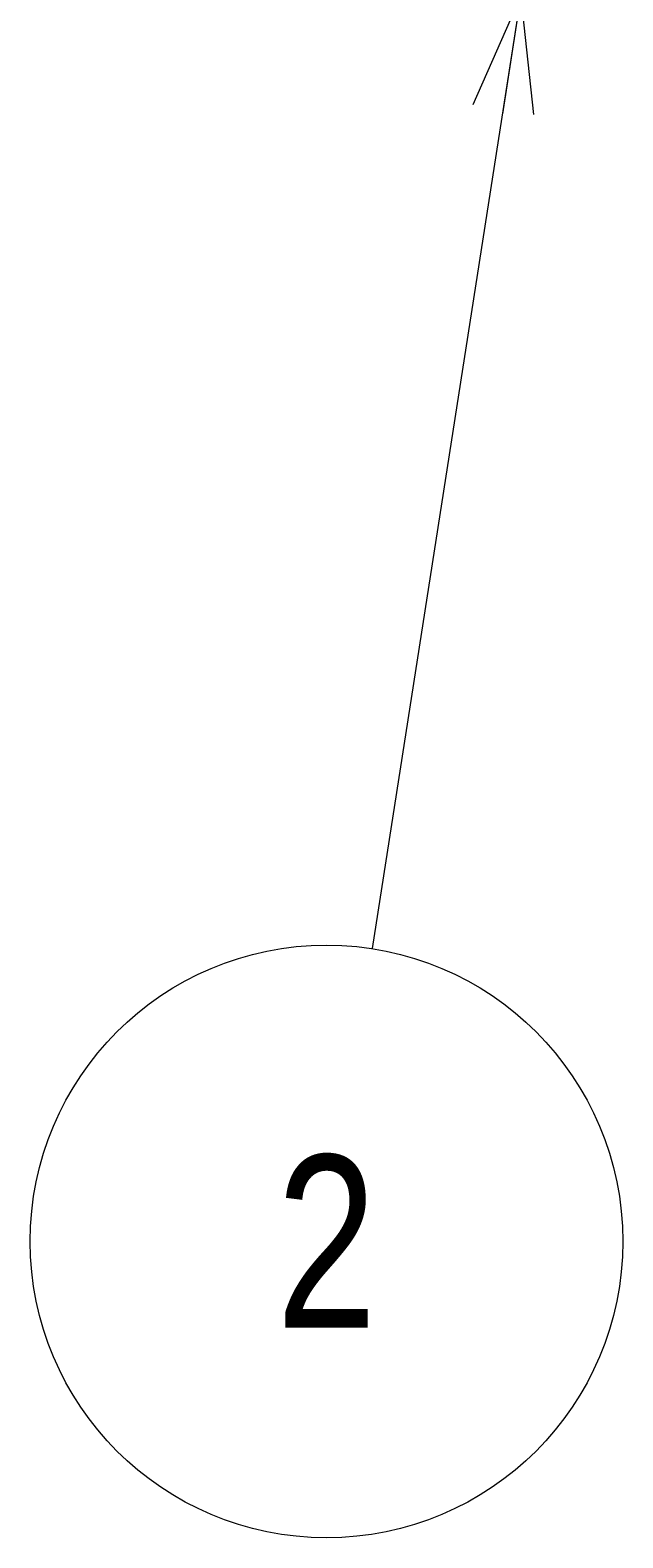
# Model space of a CAD drawing. Header units: millimetres. Extents: x 7 to 587, y 2 to 418.
# Drawn here: x 245 to 255, y 195 to 220.43 of the extents above; entities that cross this region are included whole.
import ezdxf
from ezdxf.enums import TextEntityAlignment as Align

# ---------------------------------------------------------------- set-up
doc = ezdxf.new("R2010")
doc.units = ezdxf.units.MM
doc.layers.add('GR1_15', color=7, linetype='Continuous')
doc.styles.add('HG丸ｺﾞｼｯｸM-PRO', font='')
doc.styles.get('HG丸ｺﾞｼｯｸM-PRO').set_extended_font_data('HG丸ｺﾞｼｯｸM-PRO')

# ---------------------------------------------------------------- blocks, each defined once
blk = doc.blocks.new('FXTIP_ARROW_S')
at = {"color": 0, "linetype": 'Continuous', "lineweight": -2}
for q in [(-0.966, 0.259), (-1, 0), (-0.966, -0.259)]:
    blk.add_line((0, 0), q, dxfattribs=at)

msp = doc.modelspace()

# ---------------------------------------------------------------- linework, layer by layer
at = {"layer": 'GR1_15', "color": 4, "linetype": 'Continuous', "lineweight": 13}
msp.add_line((253.276, 221), (250.771, 204.94), dxfattribs=at)
msp.add_circle((250, 200), 5, dxfattribs=at)

# ---------------------------------------------------------------- block references
at = {"layer": 'GR1_15', "color": 4, "linetype": 'Continuous', "lineweight": 13, "xscale": 2, "yscale": 2, "rotation": 81.13295457334952}
msp.add_blockref('FXTIP_ARROW_S', (253.276, 221), dxfattribs=at)

# ---------------------------------------------------------------- texts
at = {"layer": 'GR1_15', "color": 3, "linetype": 'Continuous', "lineweight": 35, "style": 'HG丸ｺﾞｼｯｸM-PRO', "width": 0.784542}
msp.add_text('2', height=2.909, rotation=0, dxfattribs=at).set_placement((250, 200), align=Align.MIDDLE_CENTER)

doc.saveas('drawing.dxf')
